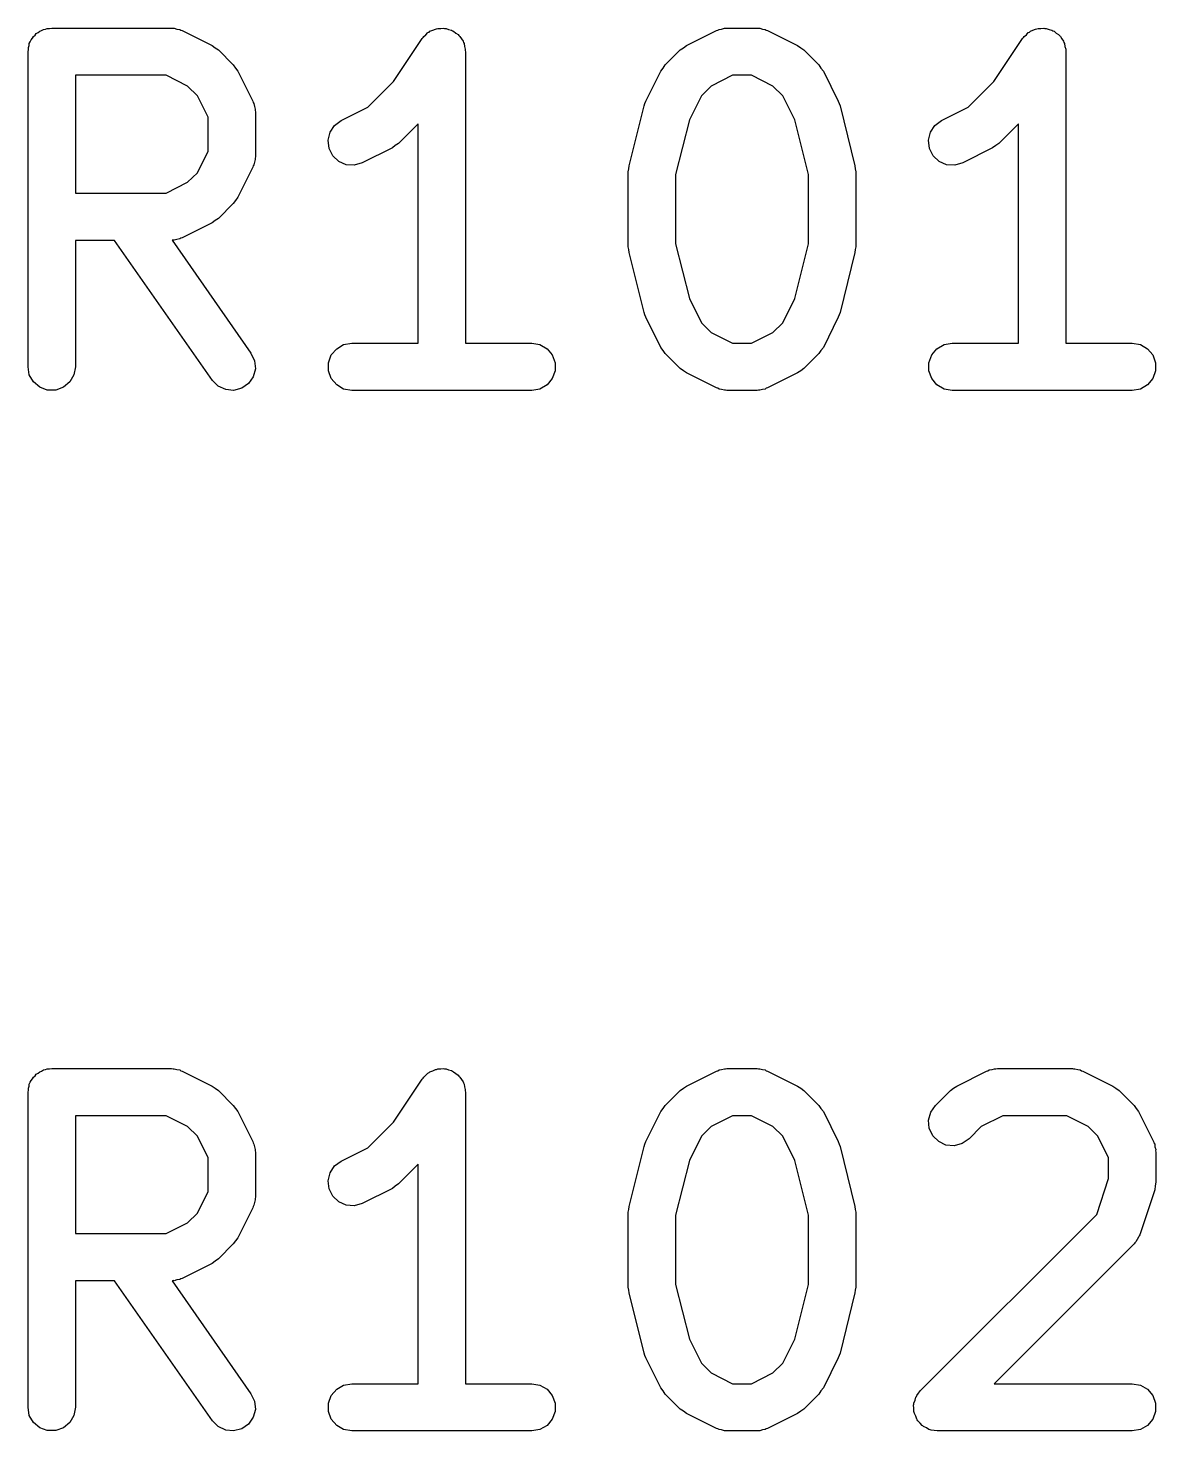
# Model space of a CAD drawing. Extents: x 50 to 243, y -147 to -42.
# Drawn here: x 185.687 to 189.265, y -71.011 to -66.559 of the extents above; entities that cross this region are included whole.
import ezdxf

# ---------------------------------------------------------------- set-up
doc = ezdxf.new("R2010")
doc.units = 0
doc.header["$MEASUREMENT"] = 0
doc.layers.add('BLACK', color=7, linetype='CONTINUOUS')

msp = doc.modelspace()

# ---------------------------------------------------------------- linework, layer by layer
at = {"layer": 'BLACK', "linetype": 'CONTINUOUS'}
for p, q in [((185.694, -66.603), (185.697, -66.5969)), ((185.697, -66.5969), (185.701, -66.5919)), ((185.701, -66.5919), (185.704, -66.5862)), ((185.704, -66.5862), (185.709, -66.582)), ((185.709, -66.582), (185.713, -66.5769)), ((185.713, -66.5769), (185.719, -66.5736)), ((185.719, -66.5736), (185.724, -66.5694)), ((185.724, -66.5694), (185.73, -66.5672)), ((185.73, -66.5672), (185.736, -66.5639)), ((185.736, -66.5639), (185.742, -66.5628)), ((185.742, -66.5628), (185.748, -66.5605)), ((185.748, -66.5605), (185.755, -66.5605)), ((185.755, -66.5605), (185.762, -66.5594)), ((185.762, -66.5594), (186.142, -66.5594)), ((186.142, -66.5594), (186.147, -66.5601)), ((186.147, -66.5601), (186.151, -66.5599)), ((186.151, -66.5599), (186.159, -66.5624)), ((186.159, -66.5624), (186.168, -66.5639)), ((186.168, -66.5639), (186.172, -66.5661)), ((186.172, -66.5661), (186.176, -66.5673)), ((186.176, -66.5673), (186.271, -66.6149)), ((186.846, -66.7295), (186.937, -66.5928)), ((186.937, -66.5928), (186.94, -66.5898)), ((186.94, -66.5898), (186.942, -66.5862)), ((186.942, -66.5862), (186.949, -66.5804)), ((186.949, -66.5804), (186.955, -66.5739)), ((186.955, -66.5739), (186.959, -66.5721)), ((186.959, -66.5721), (186.962, -66.5694)), ((186.962, -66.5694), (186.971, -66.5664)), ((186.971, -66.5664), (186.979, -66.5624)), ((186.979, -66.5624), (186.983, -66.5619)), ((186.983, -66.5619), (186.987, -66.5605)), ((186.987, -66.5605), (186.996, -66.5605)), ((186.996, -66.5605), (187.004, -66.5595)), ((187.004, -66.5595), (187.008, -66.5605)), ((187.008, -66.5605), (187.013, -66.5605)), ((187.013, -66.5605), (187.021, -66.5636)), ((187.021, -66.5636), (187.03, -66.5657)), ((187.03, -66.5657), (187.033, -66.568)), ((187.033, -66.568), (187.037, -66.5694)), ((187.037, -66.5694), (187.044, -66.5752)), ((187.044, -66.5752), (187.051, -66.5801)), ((187.051, -66.5801), (187.054, -66.5835)), ((187.054, -66.5835), (187.057, -66.5862)), ((187.057, -66.5862), (187.062, -66.5939)), ((187.062, -66.5939), (187.067, -66.6011)), ((187.067, -66.6011), (187.068, -66.6051)), ((187.776, -66.6149), (187.871, -66.5673)), ((187.871, -66.5673), (187.875, -66.5661)), ((187.875, -66.5661), (187.879, -66.5639)), ((187.879, -66.5639), (187.887, -66.5624)), ((187.887, -66.5624), (187.896, -66.5599)), ((187.896, -66.5599), (187.9, -66.5601)), ((187.9, -66.5601), (187.904, -66.5594)), ((187.904, -66.5594), (188, -66.5594)), ((188, -66.5594), (188.004, -66.5601)), ((188.004, -66.5601), (188.008, -66.5599)), ((188.008, -66.5599), (188.017, -66.5624)), ((188.017, -66.5624), (188.025, -66.5639)), ((188.025, -66.5639), (188.029, -66.5661)), ((188.029, -66.5661), (188.033, -66.5673)), ((188.033, -66.5673), (188.128, -66.6149)), ((188.751, -66.7295), (188.842, -66.5928)), ((188.842, -66.5928), (188.845, -66.5898)), ((188.845, -66.5898), (188.847, -66.5862)), ((188.847, -66.5862), (188.854, -66.5804)), ((188.854, -66.5804), (188.86, -66.5739)), ((188.86, -66.5739), (188.864, -66.5721)), ((188.864, -66.5721), (188.867, -66.5694)), ((188.867, -66.5694), (188.875, -66.5664)), ((188.875, -66.5664), (188.883, -66.5624)), ((188.883, -66.5624), (188.887, -66.5619)), ((188.887, -66.5619), (188.891, -66.5605)), ((188.891, -66.5605), (188.9, -66.5605)), ((188.9, -66.5605), (188.909, -66.5595)), ((188.909, -66.5595), (188.913, -66.5605)), ((188.913, -66.5605), (188.917, -66.5605)), ((188.917, -66.5605), (188.926, -66.5636)), ((188.926, -66.5636), (188.935, -66.5657)), ((188.935, -66.5657), (188.938, -66.568)), ((188.938, -66.568), (188.942, -66.5694)), ((188.942, -66.5694), (188.949, -66.5752)), ((188.949, -66.5752), (188.956, -66.5801)), ((188.956, -66.5801), (188.959, -66.5835)), ((188.959, -66.5835), (188.962, -66.5862)), ((188.962, -66.5862), (188.966, -66.5939)), ((188.966, -66.5939), (188.972, -66.6011)), ((188.972, -66.6011), (188.973, -66.6051)), ((185.687, -66.6344), (185.688, -66.6279)), ((185.687, -67.6344), (185.687, -66.6344)), ((185.688, -66.6214), (185.69, -66.6152)), ((185.688, -66.6279), (185.688, -66.6214)), ((185.69, -66.6152), (185.691, -66.6087)), ((185.691, -66.6087), (185.694, -66.603)), ((186.271, -66.6149), (186.281, -66.6221)), ((186.281, -66.6221), (186.291, -66.629)), ((186.291, -66.629), (186.338, -66.6766)), ((187.068, -66.6051), (187.07, -66.6087)), ((187.07, -66.6087), (187.072, -66.6175)), ((187.072, -66.6175), (187.074, -66.6261)), ((187.074, -66.6261), (187.074, -66.6303)), ((187.074, -66.6303), (187.075, -66.6344)), ((187.075, -66.6344), (187.075, -67.5594)), ((187.708, -66.6766), (187.756, -66.629)), ((187.756, -66.629), (187.766, -66.6221)), ((187.766, -66.6221), (187.776, -66.6149)), ((188.128, -66.6149), (188.138, -66.6221)), ((188.138, -66.6221), (188.148, -66.629)), ((188.148, -66.629), (188.196, -66.6766)), ((188.973, -66.6051), (188.975, -66.6087)), ((188.975, -66.6087), (188.976, -66.6175)), ((188.976, -66.6175), (188.979, -66.6261)), ((188.979, -66.6261), (188.979, -66.6303)), ((188.979, -66.6303), (188.979, -66.6344)), ((188.979, -66.6344), (188.979, -67.5594)), ((186.338, -66.6766), (186.345, -66.6864)), ((186.345, -66.6864), (186.352, -66.6961)), ((187.694, -66.6961), (187.702, -66.6864)), ((187.702, -66.6864), (187.708, -66.6766)), ((188.196, -66.6766), (188.202, -66.6864)), ((188.202, -66.6864), (188.21, -66.6961)), ((185.837, -66.7094), (185.837, -67.0832)), ((186.125, -66.7094), (185.837, -66.7094)), ((186.193, -66.7436), (186.125, -66.7094)), ((186.352, -66.6961), (186.4, -66.7913)), ((186.765, -66.8108), (186.846, -66.7295)), ((187.647, -66.7913), (187.694, -66.6961)), ((187.922, -66.7094), (187.854, -66.7436)), ((187.982, -66.7094), (187.922, -66.7094)), ((188.05, -66.7436), (187.982, -66.7094)), ((188.21, -66.6961), (188.257, -66.7913)), ((188.669, -66.8108), (188.751, -66.7295)), ((186.224, -66.774), (186.193, -66.7436)), ((186.258, -66.8426), (186.224, -66.774)), ((187.823, -66.774), (187.785, -66.851)), ((187.854, -66.7436), (187.823, -66.774)), ((188.081, -66.774), (188.05, -66.7436)), ((188.119, -66.851), (188.081, -66.774)), ((186.4, -66.7913), (186.401, -66.7955)), ((186.401, -66.7955), (186.403, -66.7992)), ((186.403, -66.7992), (186.405, -66.8079)), ((186.405, -66.8079), (186.407, -66.8163)), ((186.407, -66.8163), (186.407, -66.8206)), ((186.407, -66.8206), (186.408, -66.8249)), ((186.68, -66.853), (186.765, -66.8108)), ((187.594, -66.9971), (187.641, -66.8067)), ((187.641, -66.8067), (187.644, -66.7992)), ((187.644, -66.7992), (187.647, -66.7913)), ((188.257, -66.7913), (188.26, -66.7992)), ((188.26, -66.7992), (188.263, -66.8067)), ((188.263, -66.8067), (188.31, -66.9971)), ((188.585, -66.853), (188.669, -66.8108)), ((186.258, -66.95), (186.258, -66.8426)), ((186.408, -66.8249), (186.408, -66.9677)), ((186.645, -66.8903), (186.659, -66.8685)), ((186.659, -66.8685), (186.68, -66.853)), ((186.925, -66.8631), (186.862, -66.9255)), ((186.925, -67.5594), (186.925, -66.8631)), ((187.785, -66.851), (187.741, -67.0246)), ((188.163, -67.0246), (188.119, -66.851)), ((188.55, -66.8903), (188.564, -66.8685)), ((188.564, -66.8685), (188.585, -66.853)), ((188.829, -66.8631), (188.767, -66.9255)), ((188.829, -67.5594), (188.829, -66.8631)), ((186.639, -66.9156), (186.645, -66.8903)), ((188.544, -66.9156), (188.55, -66.8903)), ((186.224, -67.0185), (186.258, -66.95)), ((186.642, -66.9415), (186.639, -66.9156)), ((186.654, -66.9648), (186.642, -66.9415)), ((186.843, -66.9396), (186.747, -66.9872)), ((186.852, -66.9324), (186.843, -66.9396)), ((186.862, -66.9255), (186.852, -66.9324)), ((188.547, -66.9415), (188.544, -66.9156)), ((188.558, -66.9648), (188.547, -66.9415)), ((188.747, -66.9396), (188.652, -66.9872)), ((188.757, -66.9324), (188.747, -66.9396)), ((188.767, -66.9255), (188.757, -66.9324)), ((186.4, -67.0013), (186.352, -67.0965)), ((186.401, -66.9971), (186.4, -67.0013)), ((186.403, -66.9934), (186.401, -66.9971)), ((186.405, -66.9847), (186.403, -66.9934)), ((186.407, -66.9763), (186.405, -66.9847)), ((186.408, -66.9677), (186.407, -66.972)), ((186.407, -66.972), (186.407, -66.9763)), ((186.673, -66.9827), (186.654, -66.9648)), ((186.696, -66.993), (186.673, -66.9827)), ((186.722, -66.9946), (186.696, -66.993)), ((186.747, -66.9872), (186.722, -66.9946)), ((187.593, -67.0063), (187.594, -66.9971)), ((188.31, -66.9971), (188.311, -67.0063)), ((188.577, -66.9827), (188.558, -66.9648)), ((188.601, -66.993), (188.577, -66.9827)), ((188.627, -66.9946), (188.601, -66.993)), ((188.652, -66.9872), (188.627, -66.9946)), ((186.193, -67.0489), (186.224, -67.0185)), ((187.591, -67.0153), (187.593, -67.0063)), ((187.591, -67.2534), (187.591, -67.0153)), ((187.741, -67.0246), (187.741, -67.2442)), ((188.163, -67.2442), (188.163, -67.0246)), ((188.311, -67.0063), (188.313, -67.0153)), ((188.313, -67.0153), (188.313, -67.2534)), ((185.837, -67.0832), (186.125, -67.0832)), ((186.125, -67.0832), (186.193, -67.0489)), ((186.338, -67.116), (186.291, -67.1636)), ((186.345, -67.1062), (186.338, -67.116)), ((186.352, -67.0965), (186.345, -67.1062)), ((186.271, -67.1777), (186.176, -67.2253)), ((186.281, -67.1705), (186.271, -67.1777)), ((186.291, -67.1636), (186.281, -67.1705)), ((185.961, -67.2332), (185.837, -67.2332)), ((185.837, -67.2332), (185.837, -67.6344)), ((186.272, -67.6774), (185.961, -67.2332)), ((186.147, -67.2324), (186.144, -67.233)), ((186.144, -67.233), (186.394, -67.5914)), ((186.151, -67.2327), (186.147, -67.2324)), ((186.159, -67.2302), (186.151, -67.2327)), ((186.168, -67.2287), (186.159, -67.2302)), ((186.172, -67.2265), (186.168, -67.2287)), ((186.176, -67.2253), (186.172, -67.2265)), ((187.593, -67.2625), (187.591, -67.2534)), ((187.594, -67.2716), (187.593, -67.2625)), ((187.741, -67.2442), (187.785, -67.4177)), ((188.119, -67.4177), (188.163, -67.2442)), ((188.311, -67.2625), (188.31, -67.2716)), ((188.313, -67.2534), (188.311, -67.2625)), ((187.641, -67.4621), (187.594, -67.2716)), ((188.31, -67.2716), (188.263, -67.4621)), ((187.785, -67.4177), (187.823, -67.4947)), ((188.081, -67.4947), (188.119, -67.4177)), ((187.644, -67.4696), (187.641, -67.4621)), ((187.647, -67.4774), (187.644, -67.4696)), ((187.694, -67.5727), (187.647, -67.4774)), ((188.257, -67.4774), (188.21, -67.5727)), ((188.26, -67.4696), (188.257, -67.4774)), ((188.263, -67.4621), (188.26, -67.4696)), ((187.823, -67.4947), (187.854, -67.5251)), ((187.854, -67.5251), (187.922, -67.5594)), ((187.982, -67.5594), (188.05, -67.5251)), ((188.05, -67.5251), (188.081, -67.4947)), ((186.649, -67.5969), (186.666, -67.5769)), ((186.666, -67.5769), (186.688, -67.5639)), ((186.688, -67.5639), (186.714, -67.5594)), ((186.714, -67.5594), (186.925, -67.5594)), ((187.075, -67.5594), (187.285, -67.5594)), ((187.285, -67.5594), (187.311, -67.5639)), ((187.311, -67.5639), (187.334, -67.5769)), ((187.334, -67.5769), (187.35, -67.5969)), ((187.702, -67.5823), (187.694, -67.5727)), ((187.922, -67.5594), (187.982, -67.5594)), ((188.21, -67.5727), (188.202, -67.5823)), ((188.554, -67.5969), (188.57, -67.5769)), ((188.57, -67.5769), (188.593, -67.5639)), ((188.593, -67.5639), (188.619, -67.5594)), ((188.619, -67.5594), (188.829, -67.5594)), ((188.979, -67.5594), (189.19, -67.5594)), ((189.19, -67.5594), (189.216, -67.5639)), ((189.216, -67.5639), (189.238, -67.5769)), ((189.238, -67.5769), (189.255, -67.5969)), ((186.394, -67.5914), (186.405, -67.615)), ((186.405, -67.615), (186.408, -67.6409)), ((186.64, -67.6214), (186.649, -67.5969)), ((186.64, -67.6474), (186.64, -67.6214)), ((187.35, -67.5969), (187.359, -67.6214)), ((187.359, -67.6214), (187.359, -67.6474)), ((187.708, -67.5922), (187.702, -67.5823)), ((187.756, -67.6398), (187.708, -67.5922)), ((188.196, -67.5922), (188.148, -67.6398)), ((188.202, -67.5823), (188.196, -67.5922)), ((188.545, -67.6214), (188.554, -67.5969)), ((188.545, -67.6474), (188.545, -67.6214)), ((189.255, -67.5969), (189.264, -67.6214)), ((189.264, -67.6214), (189.264, -67.6474)), ((185.691, -67.66), (185.687, -67.6344)), ((185.704, -67.6826), (185.691, -67.66)), ((185.832, -67.66), (185.819, -67.6826)), ((185.837, -67.6344), (185.832, -67.66)), ((186.401, -67.6661), (186.386, -67.6874)), ((186.408, -67.6409), (186.401, -67.6661)), ((186.649, -67.6719), (186.64, -67.6474)), ((187.359, -67.6474), (187.35, -67.6719)), ((187.766, -67.6467), (187.756, -67.6398)), ((187.776, -67.6538), (187.766, -67.6467)), ((187.871, -67.7015), (187.776, -67.6538)), ((188.128, -67.6538), (188.033, -67.7015)), ((188.138, -67.6467), (188.128, -67.6538)), ((188.148, -67.6398), (188.138, -67.6467)), ((188.554, -67.6719), (188.545, -67.6474)), ((189.264, -67.6474), (189.255, -67.6719)), ((185.724, -67.6993), (185.704, -67.6826)), ((185.748, -67.7082), (185.724, -67.6993)), ((185.775, -67.7082), (185.748, -67.7082)), ((185.799, -67.6993), (185.775, -67.7082)), ((185.819, -67.6826), (185.799, -67.6993)), ((186.29, -67.6958), (186.272, -67.6774)), ((186.314, -67.7068), (186.29, -67.6958)), ((186.339, -67.7091), (186.314, -67.7068)), ((186.365, -67.7024), (186.339, -67.7091)), ((186.386, -67.6874), (186.365, -67.7024)), ((186.666, -67.6918), (186.649, -67.6719)), ((186.688, -67.7049), (186.666, -67.6918)), ((186.714, -67.7094), (186.688, -67.7049)), ((187.285, -67.7094), (186.714, -67.7094)), ((187.311, -67.7049), (187.285, -67.7094)), ((187.334, -67.6918), (187.311, -67.7049)), ((187.35, -67.6719), (187.334, -67.6918)), ((187.875, -67.7027), (187.871, -67.7015)), ((187.879, -67.7049), (187.875, -67.7027)), ((187.887, -67.7064), (187.879, -67.7049)), ((187.896, -67.7089), (187.887, -67.7064)), ((187.9, -67.7086), (187.896, -67.7089)), ((187.904, -67.7094), (187.9, -67.7086)), ((188, -67.7094), (187.904, -67.7094)), ((188.004, -67.7086), (188, -67.7094)), ((188.008, -67.7089), (188.004, -67.7086)), ((188.017, -67.7064), (188.008, -67.7089)), ((188.025, -67.7049), (188.017, -67.7064)), ((188.029, -67.7027), (188.025, -67.7049)), ((188.033, -67.7015), (188.029, -67.7027)), ((188.57, -67.6918), (188.554, -67.6719)), ((188.593, -67.7049), (188.57, -67.6918)), ((188.619, -67.7094), (188.593, -67.7049)), ((189.19, -67.7094), (188.619, -67.7094)), ((189.216, -67.7049), (189.19, -67.7094)), ((189.238, -67.6918), (189.216, -67.7049)), ((189.255, -67.6719), (189.238, -67.6918)), ((185.697, -69.8989), (185.701, -69.8939)), ((185.701, -69.8939), (185.704, -69.8882)), ((185.704, -69.8882), (185.709, -69.884)), ((185.709, -69.884), (185.713, -69.8789)), ((185.713, -69.8789), (185.719, -69.8756)), ((185.719, -69.8756), (185.724, -69.8714)), ((185.724, -69.8714), (185.73, -69.8692)), ((185.73, -69.8692), (185.736, -69.8659)), ((185.736, -69.8659), (185.742, -69.8648)), ((185.742, -69.8648), (185.748, -69.8625)), ((185.748, -69.8625), (185.755, -69.8625)), ((185.755, -69.8625), (185.762, -69.8614)), ((185.762, -69.8614), (186.142, -69.8614)), ((186.142, -69.8614), (186.147, -69.8621)), ((186.147, -69.8621), (186.151, -69.8619)), ((186.151, -69.8619), (186.159, -69.8644)), ((186.159, -69.8644), (186.168, -69.8659)), ((186.168, -69.8659), (186.172, -69.8681)), ((186.172, -69.8681), (186.176, -69.8693)), ((186.176, -69.8693), (186.271, -69.9169)), ((186.846, -70.0315), (186.937, -69.8948)), ((186.937, -69.8948), (186.94, -69.8918)), ((186.94, -69.8918), (186.942, -69.8882)), ((186.942, -69.8882), (186.949, -69.8824)), ((186.949, -69.8824), (186.955, -69.8759)), ((186.955, -69.8759), (186.959, -69.8741)), ((186.959, -69.8741), (186.962, -69.8714)), ((186.962, -69.8714), (186.971, -69.8684)), ((186.971, -69.8684), (186.979, -69.8644)), ((186.979, -69.8644), (186.983, -69.8639)), ((186.983, -69.8639), (186.987, -69.8625)), ((186.987, -69.8625), (186.996, -69.8625)), ((186.996, -69.8625), (187.004, -69.8615)), ((187.004, -69.8615), (187.008, -69.8625)), ((187.008, -69.8625), (187.013, -69.8625)), ((187.013, -69.8625), (187.021, -69.8656)), ((187.021, -69.8656), (187.03, -69.8677)), ((187.03, -69.8677), (187.033, -69.87)), ((187.033, -69.87), (187.037, -69.8714)), ((187.037, -69.8714), (187.044, -69.8772)), ((187.044, -69.8772), (187.051, -69.8821)), ((187.051, -69.8821), (187.054, -69.8855)), ((187.054, -69.8855), (187.057, -69.8882)), ((187.057, -69.8882), (187.062, -69.8959)), ((187.062, -69.8959), (187.067, -69.9031)), ((187.776, -69.9169), (187.871, -69.8693)), ((187.871, -69.8693), (187.875, -69.8681)), ((187.875, -69.8681), (187.879, -69.8659)), ((187.879, -69.8659), (187.887, -69.8644)), ((187.887, -69.8644), (187.896, -69.8619)), ((187.896, -69.8619), (187.9, -69.8621)), ((187.9, -69.8621), (187.904, -69.8614)), ((187.904, -69.8614), (188, -69.8614)), ((188, -69.8614), (188.004, -69.8621)), ((188.004, -69.8621), (188.008, -69.8619)), ((188.008, -69.8619), (188.017, -69.8644)), ((188.017, -69.8644), (188.025, -69.8659)), ((188.025, -69.8659), (188.029, -69.8681)), ((188.029, -69.8681), (188.033, -69.8693)), ((188.033, -69.8693), (188.128, -69.9169)), ((188.633, -69.9169), (188.728, -69.8693)), ((188.728, -69.8693), (188.732, -69.8681)), ((188.732, -69.8681), (188.736, -69.8659)), ((188.736, -69.8659), (188.745, -69.8644)), ((188.745, -69.8644), (188.753, -69.8619)), ((188.753, -69.8619), (188.757, -69.8621)), ((188.757, -69.8621), (188.762, -69.8614)), ((188.762, -69.8614), (189, -69.8614)), ((189, -69.8614), (189.004, -69.8621)), ((189.004, -69.8621), (189.008, -69.8619)), ((189.008, -69.8619), (189.017, -69.8644)), ((189.017, -69.8644), (189.025, -69.8659)), ((189.025, -69.8659), (189.029, -69.8681)), ((189.029, -69.8681), (189.033, -69.8693)), ((189.033, -69.8693), (189.128, -69.9169)), ((185.687, -69.9364), (185.688, -69.9299)), ((185.687, -70.9364), (185.687, -69.9364)), ((185.688, -69.9234), (185.69, -69.9172)), ((185.688, -69.9299), (185.688, -69.9234)), ((185.69, -69.9172), (185.691, -69.9107)), ((185.691, -69.9107), (185.694, -69.905)), ((185.694, -69.905), (185.697, -69.8989)), ((186.271, -69.9169), (186.281, -69.9241)), ((186.281, -69.9241), (186.291, -69.931)), ((186.291, -69.931), (186.338, -69.9786)), ((187.067, -69.9031), (187.068, -69.9071)), ((187.068, -69.9071), (187.07, -69.9107)), ((187.07, -69.9107), (187.072, -69.9195)), ((187.072, -69.9195), (187.074, -69.9281)), ((187.074, -69.9281), (187.074, -69.9323)), ((187.074, -69.9323), (187.075, -69.9364)), ((187.075, -69.9364), (187.075, -70.8614)), ((187.708, -69.9786), (187.756, -69.931)), ((187.756, -69.931), (187.766, -69.9241)), ((187.766, -69.9241), (187.776, -69.9169)), ((188.128, -69.9169), (188.138, -69.9241)), ((188.138, -69.9241), (188.148, -69.931)), ((188.148, -69.931), (188.196, -69.9786)), ((188.566, -69.9786), (188.613, -69.931)), ((188.613, -69.931), (188.623, -69.9241)), ((188.623, -69.9241), (188.633, -69.9169)), ((189.128, -69.9169), (189.138, -69.9241)), ((189.138, -69.9241), (189.148, -69.931)), ((189.148, -69.931), (189.196, -69.9786)), ((186.338, -69.9786), (186.345, -69.9884)), ((187.702, -69.9884), (187.708, -69.9786)), ((188.196, -69.9786), (188.202, -69.9884)), ((188.551, -69.9999), (188.566, -69.9786)), ((189.196, -69.9786), (189.202, -69.9884)), ((185.837, -70.0114), (185.837, -70.3852)), ((186.125, -70.0114), (185.837, -70.0114)), ((186.193, -70.0456), (186.125, -70.0114)), ((186.345, -69.9884), (186.352, -69.9981)), ((186.352, -69.9981), (186.4, -70.0933)), ((187.647, -70.0933), (187.694, -69.9981)), ((187.694, -69.9981), (187.702, -69.9884)), ((187.922, -70.0114), (187.854, -70.0456)), ((187.982, -70.0114), (187.922, -70.0114)), ((188.05, -70.0456), (187.982, -70.0114)), ((188.202, -69.9884), (188.21, -69.9981)), ((188.21, -69.9981), (188.257, -70.0933)), ((188.544, -70.0251), (188.551, -69.9999)), ((188.546, -70.051), (188.544, -70.0251)), ((188.779, -70.0114), (188.711, -70.0456)), ((188.982, -70.0114), (188.779, -70.0114)), ((189.05, -70.0456), (188.982, -70.0114)), ((189.202, -69.9884), (189.21, -69.9981)), ((189.21, -69.9981), (189.257, -70.0933)), ((186.224, -70.076), (186.193, -70.0456)), ((186.765, -70.1128), (186.846, -70.0315)), ((187.854, -70.0456), (187.823, -70.076)), ((188.081, -70.076), (188.05, -70.0456)), ((188.557, -70.0746), (188.546, -70.051)), ((188.711, -70.0456), (188.672, -70.0847)), ((189.081, -70.076), (189.05, -70.0456)), ((186.258, -70.1446), (186.224, -70.076)), ((186.4, -70.0933), (186.401, -70.0975)), ((186.401, -70.0975), (186.403, -70.1012)), ((186.403, -70.1012), (186.405, -70.1099)), ((186.405, -70.1099), (186.407, -70.1183)), ((186.407, -70.1183), (186.407, -70.1226)), ((186.68, -70.155), (186.765, -70.1128)), ((187.594, -70.2991), (187.641, -70.1087)), ((187.641, -70.1087), (187.644, -70.1012)), ((187.644, -70.1012), (187.647, -70.0933)), ((187.823, -70.076), (187.785, -70.153)), ((188.119, -70.153), (188.081, -70.076)), ((188.257, -70.0933), (188.26, -70.1012)), ((188.26, -70.1012), (188.263, -70.1087)), ((188.263, -70.1087), (188.31, -70.2991)), ((188.576, -70.0931), (188.557, -70.0746)), ((188.599, -70.1041), (188.576, -70.0931)), ((188.625, -70.1063), (188.599, -70.1041)), ((188.65, -70.0996), (188.625, -70.1063)), ((188.672, -70.0847), (188.65, -70.0996)), ((189.115, -70.1446), (189.081, -70.076)), ((189.257, -70.0933), (189.258, -70.0975)), ((189.258, -70.0975), (189.261, -70.1012)), ((189.261, -70.1012), (189.262, -70.1099)), ((189.262, -70.1099), (189.265, -70.1183)), ((189.265, -70.1183), (189.264, -70.1226)), ((186.258, -70.252), (186.258, -70.1446)), ((186.407, -70.1226), (186.408, -70.1269)), ((186.408, -70.1269), (186.408, -70.2697)), ((186.659, -70.1705), (186.68, -70.155)), ((187.785, -70.153), (187.741, -70.3266)), ((188.163, -70.3266), (188.119, -70.153)), ((189.115, -70.2099), (189.115, -70.1446)), ((189.264, -70.1226), (189.265, -70.1269)), ((189.265, -70.1269), (189.265, -70.2221)), ((186.639, -70.2176), (186.645, -70.1923)), ((186.645, -70.1923), (186.659, -70.1705)), ((186.925, -70.1651), (186.862, -70.2275)), ((186.925, -70.8614), (186.925, -70.1651)), ((186.224, -70.3205), (186.258, -70.252)), ((186.642, -70.2435), (186.639, -70.2176)), ((186.654, -70.2668), (186.642, -70.2435)), ((186.843, -70.2416), (186.747, -70.2892)), ((186.852, -70.2344), (186.843, -70.2416)), ((186.862, -70.2275), (186.852, -70.2344)), ((189.077, -70.3244), (189.115, -70.2099)), ((189.261, -70.2458), (189.214, -70.3887)), ((189.263, -70.2339), (189.261, -70.2458)), ((189.265, -70.2221), (189.263, -70.2339)), ((186.403, -70.2954), (186.401, -70.2991)), ((186.405, -70.2867), (186.403, -70.2954)), ((186.407, -70.2783), (186.405, -70.2867)), ((186.408, -70.2697), (186.407, -70.274)), ((186.407, -70.274), (186.407, -70.2783)), ((186.673, -70.2847), (186.654, -70.2668)), ((186.696, -70.295), (186.673, -70.2847)), ((186.722, -70.2966), (186.696, -70.295)), ((186.747, -70.2892), (186.722, -70.2966)), ((186.193, -70.3509), (186.224, -70.3205)), ((186.4, -70.3033), (186.352, -70.3985)), ((186.401, -70.2991), (186.4, -70.3033)), ((187.591, -70.3173), (187.593, -70.3083)), ((187.591, -70.5554), (187.591, -70.3173)), ((187.593, -70.3083), (187.594, -70.2991)), ((187.741, -70.3266), (187.741, -70.5462)), ((188.163, -70.5462), (188.163, -70.3266)), ((188.31, -70.2991), (188.311, -70.3083)), ((188.311, -70.3083), (188.313, -70.3173)), ((188.313, -70.3173), (188.313, -70.5554)), ((188.518, -70.8833), (189.077, -70.3244)), ((185.837, -70.3852), (186.125, -70.3852)), ((186.125, -70.3852), (186.193, -70.3509)), ((186.338, -70.418), (186.291, -70.4656)), ((186.345, -70.4082), (186.338, -70.418)), ((186.352, -70.3985), (186.345, -70.4082)), ((189.196, -70.418), (188.752, -70.8614)), ((189.198, -70.4144), (189.196, -70.418)), ((189.201, -70.4116), (189.198, -70.4144)), ((189.205, -70.4038), (189.201, -70.4116)), ((189.21, -70.3966), (189.205, -70.4038)), ((189.212, -70.3925), (189.21, -70.3966)), ((189.214, -70.3887), (189.212, -70.3925)), ((186.281, -70.4725), (186.271, -70.4797)), ((186.291, -70.4656), (186.281, -70.4725)), ((186.271, -70.4797), (186.176, -70.5273)), ((185.961, -70.5352), (185.837, -70.5352)), ((185.837, -70.5352), (185.837, -70.9364)), ((186.272, -70.9794), (185.961, -70.5352)), ((186.147, -70.5344), (186.144, -70.535)), ((186.144, -70.535), (186.394, -70.8934)), ((186.151, -70.5347), (186.147, -70.5344)), ((186.159, -70.5322), (186.151, -70.5347)), ((186.168, -70.5307), (186.159, -70.5322)), ((186.172, -70.5285), (186.168, -70.5307)), ((186.176, -70.5273), (186.172, -70.5285)), ((187.593, -70.5645), (187.591, -70.5554)), ((187.741, -70.5462), (187.785, -70.7197)), ((188.119, -70.7197), (188.163, -70.5462)), ((188.313, -70.5554), (188.311, -70.5645)), ((187.594, -70.5736), (187.593, -70.5645)), ((187.641, -70.7641), (187.594, -70.5736)), ((188.31, -70.5736), (188.263, -70.7641)), ((188.311, -70.5645), (188.31, -70.5736)), ((187.785, -70.7197), (187.823, -70.7967)), ((188.081, -70.7967), (188.119, -70.7197)), ((187.644, -70.7716), (187.641, -70.7641)), ((187.647, -70.7794), (187.644, -70.7716)), ((187.694, -70.8747), (187.647, -70.7794)), ((188.257, -70.7794), (188.21, -70.8747)), ((188.26, -70.7716), (188.257, -70.7794)), ((188.263, -70.7641), (188.26, -70.7716)), ((187.823, -70.7967), (187.854, -70.8271)), ((187.854, -70.8271), (187.922, -70.8614)), ((187.982, -70.8614), (188.05, -70.8271)), ((188.05, -70.8271), (188.081, -70.7967)), ((186.666, -70.8789), (186.688, -70.8659)), ((186.688, -70.8659), (186.714, -70.8614)), ((186.714, -70.8614), (186.925, -70.8614)), ((187.075, -70.8614), (187.285, -70.8614)), ((187.285, -70.8614), (187.311, -70.8659)), ((187.311, -70.8659), (187.334, -70.8789)), ((187.702, -70.8843), (187.694, -70.8747)), ((187.922, -70.8614), (187.982, -70.8614)), ((188.21, -70.8747), (188.202, -70.8843)), ((188.752, -70.8614), (189.19, -70.8614)), ((189.19, -70.8614), (189.216, -70.8659)), ((189.216, -70.8659), (189.238, -70.8789)), ((186.394, -70.8934), (186.405, -70.917)), ((186.405, -70.917), (186.408, -70.9429)), ((186.64, -70.9234), (186.649, -70.8989)), ((186.649, -70.8989), (186.666, -70.8789)), ((187.334, -70.8789), (187.35, -70.8989)), ((187.35, -70.8989), (187.359, -70.9234)), ((187.708, -70.8942), (187.702, -70.8843)), ((187.756, -70.9418), (187.708, -70.8942)), ((188.196, -70.8942), (188.148, -70.9418)), ((188.202, -70.8843), (188.196, -70.8942)), ((188.497, -70.9234), (188.501, -70.9141)), ((188.501, -70.9141), (188.503, -70.9047)), ((188.503, -70.9047), (188.505, -70.902)), ((188.505, -70.902), (188.506, -70.8989)), ((188.506, -70.8989), (188.512, -70.8914)), ((188.512, -70.8914), (188.518, -70.8833)), ((189.238, -70.8789), (189.255, -70.8989)), ((189.255, -70.8989), (189.264, -70.9234)), ((185.691, -70.962), (185.687, -70.9364)), ((185.704, -70.9846), (185.691, -70.962)), ((185.832, -70.962), (185.819, -70.9846)), ((185.837, -70.9364), (185.832, -70.962)), ((186.408, -70.9429), (186.401, -70.9681)), ((186.64, -70.9494), (186.64, -70.9234)), ((186.649, -70.9739), (186.64, -70.9494)), ((187.359, -70.9494), (187.35, -70.9739)), ((187.359, -70.9234), (187.359, -70.9494)), ((187.766, -70.9487), (187.756, -70.9418)), ((187.776, -70.9558), (187.766, -70.9487)), ((187.871, -71.0035), (187.776, -70.9558)), ((188.128, -70.9558), (188.033, -71.0035)), ((188.138, -70.9487), (188.128, -70.9558)), ((188.148, -70.9418), (188.138, -70.9487)), ((188.496, -70.9298), (188.497, -70.9267)), ((188.497, -70.9396), (188.496, -70.9298)), ((188.497, -70.9267), (188.497, -70.9234)), ((188.497, -70.9494), (188.497, -70.9396)), ((188.498, -70.9525), (188.497, -70.9494)), ((188.499, -70.9558), (188.498, -70.9525)), ((188.503, -70.9647), (188.499, -70.9558)), ((188.506, -70.9739), (188.503, -70.9647)), ((189.264, -70.9494), (189.255, -70.9739)), ((189.264, -70.9234), (189.264, -70.9494)), ((185.724, -71.0013), (185.704, -70.9846)), ((185.748, -71.0102), (185.724, -71.0013)), ((185.799, -71.0013), (185.775, -71.0102)), ((185.819, -70.9846), (185.799, -71.0013)), ((186.29, -70.9978), (186.272, -70.9794)), ((186.314, -71.0088), (186.29, -70.9978)), ((186.339, -71.0111), (186.314, -71.0088)), ((186.365, -71.0044), (186.339, -71.0111)), ((186.386, -70.9894), (186.365, -71.0044)), ((186.401, -70.9681), (186.386, -70.9894)), ((186.666, -70.9938), (186.649, -70.9739)), ((186.688, -71.0069), (186.666, -70.9938)), ((186.714, -71.0114), (186.688, -71.0069)), ((187.311, -71.0069), (187.285, -71.0114)), ((187.334, -70.9938), (187.311, -71.0069)), ((187.35, -70.9739), (187.334, -70.9938)), ((187.875, -71.0047), (187.871, -71.0035)), ((187.879, -71.0069), (187.875, -71.0047)), ((187.887, -71.0084), (187.879, -71.0069)), ((187.896, -71.0109), (187.887, -71.0084)), ((188.017, -71.0084), (188.008, -71.0109)), ((188.025, -71.0069), (188.017, -71.0084)), ((188.029, -71.0047), (188.025, -71.0069)), ((188.033, -71.0035), (188.029, -71.0047)), ((188.508, -70.9764), (188.506, -70.9739)), ((188.51, -70.9794), (188.508, -70.9764)), ((188.517, -70.9863), (188.51, -70.9794)), ((188.523, -70.9938), (188.517, -70.9863)), ((188.526, -70.9955), (188.523, -70.9938)), ((188.528, -70.9978), (188.526, -70.9955)), ((188.537, -71.002), (188.528, -70.9978)), ((188.545, -71.0069), (188.537, -71.002)), ((188.549, -71.0074), (188.545, -71.0069)), ((188.552, -71.0088), (188.549, -71.0074)), ((188.561, -71.0097), (188.552, -71.0088)), ((189.216, -71.0069), (189.19, -71.0114)), ((189.238, -70.9938), (189.216, -71.0069)), ((189.255, -70.9739), (189.238, -70.9938)), ((185.775, -71.0102), (185.748, -71.0102)), ((187.285, -71.0114), (186.714, -71.0114)), ((187.9, -71.0106), (187.896, -71.0109)), ((187.904, -71.0114), (187.9, -71.0106)), ((188, -71.0114), (187.904, -71.0114)), ((188.004, -71.0106), (188, -71.0114)), ((188.008, -71.0109), (188.004, -71.0106)), ((188.571, -71.0114), (188.561, -71.0097)), ((189.19, -71.0114), (188.571, -71.0114))]:
    msp.add_line(p, q, dxfattribs=at)

doc.saveas('drawing.dxf')
